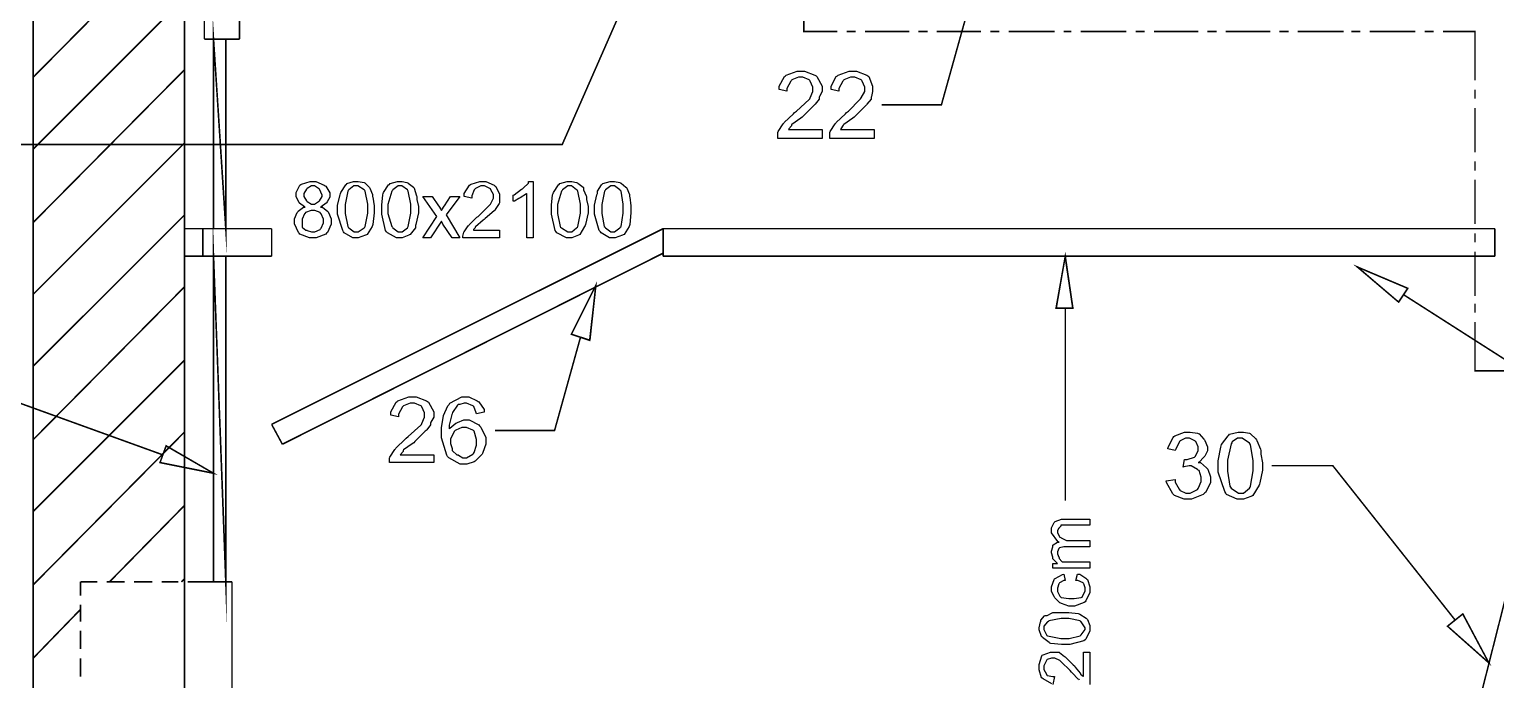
# Model space of a CAD drawing. Extents: x 0 to 210, y 0 to 297.
# Drawn here: x 71.48 to 112.16, y 210.92 to 228.95 of the extents above; entities that cross this region are included whole.
import ezdxf

# ---------------------------------------------------------------- set-up
doc = ezdxf.new("R2010")
doc.units = 0
doc.header["$MEASUREMENT"] = 0
for name, color, linetype in [('C00-00-00-BLACK', 7, 'Continuous'), ('C00-7E-FF', 150, 'Continuous'), ('CC6-C8-CA', 254, 'Continuous'), ('CFF-7E-00', 30, 'Continuous')]:
    doc.layers.add(name, color=color, linetype=linetype)

msp = doc.modelspace()

# ---------------------------------------------------------------- linework, layer by layer
at = {"layer": 'C00-00-00-BLACK', "const_width": 0.0423}
for points in [[(71.5906, 264.626), (71.5906, 197.017)], [(75.7894, 260.387), (75.7894, 201.213)], [(71.5906, 227.622), (75.7894, 231.859)], [(71.5906, 225.629), (75.7894, 229.825)], [(76.3404, 230.122), (76.3404, 228.68)], [(77.3162, 228.68), (77.3162, 230.122)], [(92.9665, 229.529), (92.9665, 228.891), (93.8982, 228.891)], [(76.3404, 228.68), (77.3162, 228.68)], [(76.5941, 223.424), (76.5941, 228.68)], [(76.5941, 228.68), (76.9331, 228.68)], [(76.9331, 223.424), (76.9331, 228.68)], [(94.1518, 228.891), (94.4079, 228.891)], [(94.663, 228.891), (95.8935, 228.891)], [(96.1471, 228.891), (96.4008, 228.891)], [(96.6555, 228.891), (97.8849, 228.891)], [(98.1396, 228.891), (98.3933, 228.891)], [(98.6497, 228.891), (99.9201, 228.891)], [(100.177, 228.891), (100.389, 228.891)], [(100.642, 228.891), (101.914, 228.891)], [(102.169, 228.891), (102.423, 228.891)], [(102.676, 228.891), (103.907, 228.891)], [(104.162, 228.891), (104.418, 228.891)], [(104.672, 228.891), (105.902, 228.891)], [(106.156, 228.891), (106.411, 228.891)], [(106.664, 228.891), (107.936, 228.891)], [(108.149, 228.891), (108.402, 228.891)], [(108.657, 228.891), (109.929, 228.891)], [(110.185, 228.891), (110.44, 228.891)], [(110.694, 228.891), (111.585, 228.891), (111.585, 227.536)], [(71.5906, 223.594), (75.7894, 227.832)], [(111.585, 227.283), (111.585, 227.026)], [(111.585, 226.771), (111.585, 225.544)], [(71.5906, 221.602), (75.7894, 225.799)], [(111.585, 225.29), (111.585, 225.036)], [(111.585, 224.78), (111.585, 223.552)], [(71.5906, 219.61), (75.7894, 223.806)], [(78.2052, 223.424), (75.7894, 223.424)], [(76.2977, 223.424), (76.2977, 222.661)], [(78.2052, 217.999), (89.064, 223.424)], [(78.2052, 223.424), (78.2052, 222.661)], [(112.135, 223.424), (89.064, 223.424)], [(89.064, 223.424), (89.064, 222.661)], [(111.585, 223.297), (111.585, 223.044)], [(112.135, 222.661), (112.135, 223.424)], [(78.2052, 222.661), (75.7894, 222.661)], [(76.2977, 222.661), (78.2052, 222.661)], [(76.5941, 213.633), (76.5941, 222.661)], [(76.9331, 213.633), (76.9331, 222.661)], [(89.064, 222.745), (78.504, 217.448)], [(89.064, 222.661), (112.135, 222.661)], [(109.718, 202.484), (114.808, 222.575)], [(111.585, 222.787), (111.585, 221.56)], [(71.5906, 217.574), (75.7894, 221.813)], [(111.585, 221.347), (111.585, 221.094)], [(111.585, 220.837), (111.585, 219.483), (112.77, 219.483)], [(71.5906, 215.583), (75.7894, 219.779)], [(78.504, 217.448), (78.2052, 217.999)], [(71.5906, 213.548), (75.7894, 217.787)], [(73.7097, 213.633), (75.7894, 215.751)], [(72.9065, 213.633), (72.9065, 213.251)], [(73.3721, 213.633), (72.9065, 213.633)], [(74.1331, 213.633), (73.6258, 213.633)], [(74.8979, 213.633), (74.3906, 213.633)], [(75.6211, 213.633), (75.1526, 213.633)], [(75.7054, 213.633), (75.7894, 213.717)], [(76.382, 213.633), (75.8747, 213.633)], [(76.2977, 213.633), (77.1052, 213.633)], [(77.1052, 213.633), (76.6367, 213.633)], [(77.1052, 205.113), (77.1052, 213.633)], [(71.5906, 211.514), (72.9065, 212.871)], [(72.9065, 212.998), (72.9065, 212.529)], [(72.9065, 212.276), (72.9065, 211.767)], [(72.9065, 211.514), (72.9065, 211.005)]]:
    msp.add_lwpolyline(points, dxfattribs=at)
msp.add_lwpolyline([(76.5941, 213.633), (76.9331, 213.633), (76.9331, 222.661), (76.5941, 222.661), (76.5941, 213.633)], close=True, dxfattribs=at)
at = {"layer": 'C00-7E-FF', "const_width": 0.0423}
for points in [[(88.2565, 230.291), (86.2651, 225.756), (55.0912, 225.756)], [(97.5046, 229.443), (96.7825, 226.857), (95.1286, 226.857)], [(96.8237, 222.661), (100.685, 222.661)], [(109.59, 221.602), (117.82, 216.345)], [(100.219, 221.221), (100.219, 215.879)], [(86.7724, 220.414), (86.0531, 217.829), (84.3993, 217.829)], [(75.1939, 217.151), (70.7415, 218.761), (69.088, 218.761)], [(111.033, 212.572), (107.64, 216.852), (105.945, 216.852)]]:
    msp.add_lwpolyline(points, dxfattribs=at)
for points in [[(99.9628, 221.221), (100.43, 221.221), (100.219, 222.661), (99.9628, 221.221)], [(109.463, 221.39), (108.318, 222.364), (109.718, 221.771), (109.463, 221.39)], [(86.5188, 220.498), (87.1982, 221.856), (87.0271, 220.329), (86.5188, 220.498)], [(75.2796, 217.405), (76.5941, 216.642), (75.1099, 216.94), (75.2796, 217.405)], [(111.244, 212.742), (111.967, 211.386), (110.821, 212.403), (111.244, 212.742)]]:
    msp.add_lwpolyline(points, close=True, dxfattribs=at)
at = {"layer": 'C00-7E-FF'}
for points in [[(99.9628, 221.221), (100.43, 221.221), (100.219, 222.661), (99.9628, 221.221)], [(109.463, 221.39), (108.318, 222.364), (109.718, 221.771), (109.463, 221.39)], [(86.5188, 220.498), (87.1982, 221.856), (87.0271, 220.329), (86.5188, 220.498)], [(75.2796, 217.405), (76.5941, 216.642), (75.1099, 216.94), (75.2796, 217.405)], [(111.244, 212.742), (111.967, 211.386), (110.821, 212.403), (111.244, 212.742)]]:
    msp.add_lwpolyline(points, close=True, dxfattribs=at)
at = {"layer": 'CC6-C8-CA', "const_width": 0.0423}
for points in [[(76.5941, 228.68), (76.9331, 223.424), (76.5941, 223.424), (76.5941, 228.68)], [(76.9331, 228.68), (76.5941, 228.68), (76.9331, 223.424), (76.9331, 228.68)], [(76.5941, 222.661), (76.9331, 213.633), (76.5941, 213.633), (76.5941, 222.661)], [(76.9331, 222.661), (76.5941, 222.661), (76.9331, 213.633), (76.9331, 222.661)]]:
    msp.add_lwpolyline(points, close=True, dxfattribs=at)
at = {"layer": 'CC6-C8-CA'}
for points in [[(76.9331, 228.68), (76.5941, 228.68), (76.9331, 223.424), (76.9331, 228.68)], [(76.5941, 228.68), (76.9331, 223.424), (76.5941, 223.424), (76.5941, 228.68)], [(76.9331, 222.661), (76.5941, 222.661), (76.9331, 213.633), (76.9331, 222.661)], [(76.5941, 222.661), (76.9331, 213.633), (76.5941, 213.633), (76.5941, 222.661)]]:
    msp.add_lwpolyline(points, close=True, dxfattribs=at)
at = {"layer": 'CFF-7E-00'}
for points in [[(93.4752, 226.179), (93.4752, 225.925), (92.2443, 225.925), (92.2443, 225.968), (92.2443, 226.063), (92.2443, 226.095), (92.2542, 226.117), (92.3918, 226.328), (92.414, 226.348), (92.4235, 226.37), (92.6786, 226.613), (92.7104, 226.645), (92.7626, 226.687), (93.1139, 227.005), (93.1362, 227.026), (93.1457, 227.048), (93.2201, 227.225), (93.2201, 227.283), (93.2201, 227.346), (93.1457, 227.516), (93.1362, 227.536), (93.1139, 227.547), (92.9404, 227.622), (92.8825, 227.622), (92.8176, 227.622), (92.6345, 227.547), (92.625, 227.536), (92.6028, 227.516), (92.498, 227.309), (92.498, 227.24), (92.2874, 227.283), (92.2874, 227.378), (92.4334, 227.642), (92.4553, 227.663), (92.4761, 227.685), (92.7806, 227.79), (92.8825, 227.79), (92.9873, 227.79), (93.2737, 227.685), (93.3055, 227.663), (93.3263, 227.642), (93.4752, 227.373), (93.4752, 227.283), (93.4752, 227.23), (93.3993, 227.093), (93.3898, 227.07), (93.3898, 227.018), (93.2836, 226.879), (93.2628, 226.857), (93.2409, 226.836), (92.9555, 226.55), (92.9238, 226.518), (92.8811, 226.486), (92.6345, 226.316), (92.625, 226.306), (92.625, 226.274), (92.5505, 226.19), (92.5407, 226.179), (93.4752, 226.179)], [(94.9166, 226.179), (94.9166, 225.925), (93.6858, 225.925), (93.6858, 225.968), (93.6858, 226.063), (93.6858, 226.095), (93.6957, 226.117), (93.8332, 226.328), (93.8555, 226.348), (93.865, 226.37), (94.1201, 226.613), (94.1518, 226.645), (94.2054, 226.687), (94.525, 227.005), (94.5363, 227.026), (94.5568, 227.048), (94.663, 227.225), (94.663, 227.283), (94.663, 227.346), (94.5871, 227.516), (94.5776, 227.536), (94.5554, 227.547), (94.3818, 227.622), (94.324, 227.622), (94.2591, 227.622), (94.0774, 227.547), (94.0675, 227.536), (94.0456, 227.516), (93.9408, 227.309), (93.9408, 227.24), (93.7288, 227.283), (93.7288, 227.378), (93.8664, 227.642), (93.8982, 227.663), (93.919, 227.685), (94.222, 227.79), (94.324, 227.79), (94.4287, 227.79), (94.7152, 227.685), (94.7469, 227.663), (94.7678, 227.642), (94.8739, 227.373), (94.8739, 227.283), (94.8739, 227.23), (94.8422, 227.093), (94.8323, 227.07), (94.8323, 227.018), (94.7138, 226.879), (94.7043, 226.857), (94.6824, 226.836), (94.3984, 226.55), (94.3666, 226.518), (94.3225, 226.486), (94.0774, 226.316), (94.0675, 226.306), (94.0566, 226.296), (93.992, 226.19), (93.9821, 226.179), (94.9166, 226.179)], [(79.1393, 224.018), (79.1175, 224.029), (78.9795, 224.135), (78.97, 224.145), (78.9587, 224.167), (78.8857, 224.309), (78.8857, 224.356), (78.8857, 224.43), (78.9905, 224.631), (79.0127, 224.652), (79.0332, 224.663), (79.2716, 224.737), (79.3517, 224.737), (79.4357, 224.737), (79.6671, 224.633), (79.6893, 224.61), (79.7098, 224.601), (79.8174, 224.418), (79.8174, 224.356), (79.8174, 224.303), (79.7415, 224.167), (79.732, 224.145), (79.7207, 224.135), (79.5831, 224.029), (79.5623, 224.018), (79.6149, 224.018), (79.7638, 223.901), (79.7747, 223.89), (79.7842, 223.869), (79.8587, 223.696), (79.8587, 223.636), (79.8587, 223.552), (79.7525, 223.319), (79.732, 223.297), (79.7098, 223.277), (79.4413, 223.17), (79.3517, 223.17), (79.2551, 223.17), (78.9905, 223.277), (78.97, 223.297), (78.9478, 223.319), (78.843, 223.558), (78.843, 223.636), (78.843, 223.7), (78.9174, 223.869), (78.9284, 223.89), (78.9383, 223.912), (79.0885, 224.018), (79.1393, 224.018)], [(79.0967, 224.356), (79.0967, 224.314), (79.1711, 224.197), (79.182, 224.186), (79.1916, 224.177), (79.3115, 224.102), (79.3517, 224.102), (79.393, 224.102), (79.5101, 224.177), (79.5211, 224.186), (79.5306, 224.197), (79.605, 224.317), (79.605, 224.356), (79.605, 224.356), (79.5306, 224.516), (79.5211, 224.525), (79.5101, 224.536), (79.3902, 224.61), (79.3517, 224.61), (79.309, 224.61), (79.1916, 224.536), (79.182, 224.525), (79.1711, 224.516), (79.0967, 224.396), (79.0967, 224.356)], [(80.0308, 223.975), (80.0308, 224.081), (80.1053, 224.367), (80.1165, 224.398), (80.1261, 224.43), (80.2626, 224.642), (80.2845, 224.652), (80.294, 224.674), (80.4774, 224.737), (80.5395, 224.737), (80.6027, 224.737), (80.7709, 224.706), (80.7932, 224.695), (80.8027, 224.685), (80.9089, 224.579), (80.9198, 224.568), (80.9293, 224.547), (81.0052, 224.374), (81.0052, 224.314), (81.0147, 224.294), (81.0465, 224.055), (81.0465, 223.975), (81.0465, 223.86), (81.0147, 223.541), (81.0052, 223.509), (80.9942, 223.489), (80.8563, 223.267), (80.8359, 223.256), (80.8136, 223.246), (80.6069, 223.17), (80.5395, 223.17), (80.4541, 223.17), (80.221, 223.308), (80.2005, 223.34), (80.1783, 223.372), (80.0308, 223.825), (80.0308, 223.975)], [(80.2432, 223.975), (80.2432, 223.848), (80.3162, 223.489), (80.3271, 223.467), (80.348, 223.446), (80.4912, 223.34), (80.5395, 223.34), (80.6027, 223.34), (80.7709, 223.446), (80.7932, 223.467), (80.8027, 223.489), (80.8785, 223.854), (80.8785, 223.975), (80.8785, 224.102), (80.8027, 224.462), (80.7932, 224.482), (80.7709, 224.505), (80.5974, 224.61), (80.5395, 224.61), (80.4855, 224.61), (80.348, 224.505), (80.3271, 224.482), (80.3162, 224.462), (80.2432, 224.098), (80.2432, 223.975)], [(81.2588, 223.975), (81.2588, 224.081), (81.2906, 224.367), (81.3015, 224.398), (81.311, 224.43), (81.4518, 224.642), (81.4737, 224.652), (81.4945, 224.674), (81.7012, 224.737), (81.77, 224.737), (81.8226, 224.737), (81.9587, 224.706), (81.981, 224.695), (81.9905, 224.685), (82.1394, 224.579), (82.1503, 224.568), (82.1602, 224.547), (82.2247, 224.336), (82.2357, 224.314), (82.2357, 224.23), (82.2773, 224.04), (82.2773, 223.975), (82.2773, 223.86), (82.2029, 223.541), (82.193, 223.509), (82.193, 223.446), (82.0441, 223.267), (82.0237, 223.256), (82.0127, 223.246), (81.8307, 223.17), (81.77, 223.17), (81.6737, 223.17), (81.4201, 223.308), (81.3883, 223.34), (81.3664, 223.372), (81.2588, 223.825), (81.2588, 223.975)], [(81.431, 223.975), (81.431, 223.848), (81.5358, 223.489), (81.558, 223.467), (81.5675, 223.446), (81.7192, 223.34), (81.77, 223.34), (81.8226, 223.34), (81.9697, 223.446), (81.981, 223.467), (81.9905, 223.489), (82.0663, 223.854), (82.0663, 223.975), (82.0663, 224.102), (81.9905, 224.462), (81.981, 224.482), (81.9697, 224.505), (81.8197, 224.61), (81.77, 224.61), (81.7164, 224.61), (81.5675, 224.505), (81.558, 224.482), (81.5358, 224.462), (81.431, 224.098), (81.431, 223.975)], [(84.5263, 223.383), (84.5263, 223.17), (83.5078, 223.17), (83.5078, 223.213), (83.5395, 223.331), (83.5505, 223.34), (83.5505, 223.34), (83.6553, 223.5), (83.6771, 223.509), (83.687, 223.532), (83.899, 223.742), (83.9308, 223.763), (83.972, 223.795), (84.2504, 224.081), (84.2726, 224.102), (84.2821, 224.124), (84.3566, 224.268), (84.3566, 224.314), (84.3566, 224.368), (84.2821, 224.505), (84.2726, 224.525), (84.2617, 224.536), (84.1086, 224.61), (84.0574, 224.61), (84.0038, 224.61), (83.8563, 224.536), (83.8468, 224.525), (83.8246, 224.505), (83.7614, 224.331), (83.7614, 224.271), (83.5505, 224.314), (83.5505, 224.4), (83.6979, 224.631), (83.7198, 224.652), (83.7406, 224.663), (83.9777, 224.737), (84.0574, 224.737), (84.1431, 224.737), (84.3774, 224.633), (84.3993, 224.61), (84.4201, 224.59), (84.5263, 224.383), (84.5263, 224.314), (84.5263, 224.273), (84.5263, 224.178), (84.5263, 224.145), (84.515, 224.124), (84.4091, 223.955), (84.3993, 223.933), (84.3774, 223.923), (84.1319, 223.711), (84.1005, 223.679), (84.0687, 223.658), (83.8563, 223.478), (83.8468, 223.467), (83.8468, 223.446), (83.8041, 223.399), (83.8041, 223.383), (84.5263, 223.383)], [(85.4576, 223.17), (85.2883, 223.17), (85.2883, 224.398), (85.277, 224.389), (85.0981, 224.283), (85.0773, 224.271), (85.0664, 224.262), (84.9464, 224.186), (84.908, 224.186), (84.908, 224.356), (84.9284, 224.367), (85.1394, 224.516), (85.1613, 224.525), (85.1821, 224.547), (85.3309, 224.691), (85.3309, 224.737), (85.4576, 224.737), (85.4576, 223.17)], [(85.9688, 223.975), (85.9688, 224.081), (85.9991, 224.367), (86.0104, 224.398), (86.0199, 224.43), (86.1579, 224.642), (86.1797, 224.652), (86.2005, 224.674), (86.4073, 224.737), (86.4761, 224.737), (86.5283, 224.737), (86.6662, 224.706), (86.6881, 224.695), (86.698, 224.685), (86.8468, 224.579), (86.8578, 224.568), (86.8578, 224.505), (86.9308, 224.336), (86.9417, 224.314), (86.9417, 224.23), (86.9844, 224.04), (86.9844, 223.975), (86.9844, 223.86), (86.9086, 223.541), (86.899, 223.509), (86.8881, 223.489), (86.7516, 223.267), (86.7311, 223.256), (86.7198, 223.246), (86.5367, 223.17), (86.4761, 223.17), (86.3808, 223.17), (86.1162, 223.308), (86.0958, 223.34), (86.0735, 223.372), (85.9688, 223.825), (85.9688, 223.975)], [(86.1385, 223.975), (86.1385, 223.848), (86.2115, 223.489), (86.2224, 223.467), (86.2432, 223.446), (86.4168, 223.34), (86.4761, 223.34), (86.5283, 223.34), (86.6662, 223.446), (86.6881, 223.467), (86.698, 223.489), (86.7724, 223.854), (86.7724, 223.975), (86.7724, 224.102), (86.698, 224.462), (86.6881, 224.482), (86.6662, 224.505), (86.523, 224.61), (86.4761, 224.61), (86.4224, 224.61), (86.275, 224.505), (86.2651, 224.482), (86.2432, 224.462), (86.1385, 224.098), (86.1385, 223.975)], [(87.1569, 223.975), (87.1569, 224.081), (87.23, 224.367), (87.2409, 224.398), (87.2409, 224.462), (87.3566, 224.642), (87.3675, 224.652), (87.3883, 224.674), (87.5951, 224.737), (87.6639, 224.737), (87.7164, 224.737), (87.8649, 224.706), (87.8762, 224.695), (87.8967, 224.685), (88.0346, 224.579), (88.0456, 224.568), (88.0551, 224.547), (88.1295, 224.374), (88.1295, 224.314), (88.1394, 224.294), (88.1726, 224.055), (88.1726, 223.975), (88.1726, 223.86), (88.1394, 223.541), (88.1295, 223.509), (88.1186, 223.489), (87.981, 223.267), (87.9602, 223.256), (87.938, 223.246), (87.7316, 223.17), (87.6639, 223.17), (87.5785, 223.17), (87.3471, 223.308), (87.3263, 223.34), (87.2931, 223.372), (87.1569, 223.825), (87.1569, 223.975)], [(87.3675, 223.975), (87.3675, 223.848), (87.431, 223.489), (87.4529, 223.467), (87.4628, 223.446), (87.6131, 223.34), (87.6639, 223.34), (87.7164, 223.34), (87.8649, 223.446), (87.8762, 223.467), (87.8967, 223.489), (87.9602, 223.854), (87.9602, 223.975), (87.9602, 224.102), (87.8967, 224.462), (87.8762, 224.482), (87.8649, 224.505), (87.7136, 224.61), (87.6639, 224.61), (87.6102, 224.61), (87.4628, 224.505), (87.4529, 224.482), (87.442, 224.462), (87.3675, 224.098), (87.3675, 223.975)], [(82.4039, 223.17), (82.7885, 223.763), (82.4039, 224.314), (82.659, 224.314), (82.8312, 224.059), (82.8407, 224.05), (82.9042, 223.944), (82.9151, 223.933), (82.925, 223.944), (82.9882, 224.05), (82.9991, 224.059), (83.1688, 224.314), (83.4238, 224.314), (83.0421, 223.806), (83.4238, 223.17), (83.2115, 223.17), (82.9578, 223.552), (82.9151, 223.636), (82.6163, 223.17), (82.4039, 223.17)], [(79.0554, 223.636), (79.0554, 223.595), (79.0554, 223.5), (79.0554, 223.467), (79.0649, 223.457), (79.1517, 223.383), (79.182, 223.383), (79.1916, 223.373), (79.3115, 223.34), (79.3517, 223.34), (79.4039, 223.34), (79.5514, 223.404), (79.5623, 223.424), (79.5831, 223.435), (79.6477, 223.587), (79.6477, 223.636), (79.6477, 223.69), (79.5831, 223.839), (79.5623, 223.848), (79.5514, 223.871), (79.4011, 223.933), (79.3517, 223.933), (79.2977, 223.933), (79.1489, 223.871), (79.1393, 223.848), (79.1175, 223.839), (79.0554, 223.687), (79.0554, 223.636)], [(82.7003, 217.151), (82.7003, 216.94), (81.4737, 216.94), (81.4737, 216.972), (81.4737, 217.044), (81.4737, 217.067), (81.4836, 217.089), (81.6197, 217.3), (81.6419, 217.321), (81.6515, 217.343), (81.9065, 217.585), (81.9383, 217.617), (81.9905, 217.66), (82.3405, 217.978), (82.3627, 217.999), (82.3722, 218.021), (82.4466, 218.194), (82.4466, 218.252), (82.4466, 218.316), (82.3722, 218.485), (82.3627, 218.506), (82.3405, 218.517), (82.1655, 218.591), (82.1076, 218.591), (82.0441, 218.591), (81.8638, 218.517), (81.854, 218.506), (81.8321, 218.485), (81.7273, 218.278), (81.7273, 218.21), (81.5149, 218.252), (81.5149, 218.348), (81.6624, 218.612), (81.6846, 218.633), (81.7051, 218.655), (82.0071, 218.761), (82.1076, 218.761), (82.2138, 218.761), (82.4988, 218.655), (82.532, 218.633), (82.5528, 218.612), (82.7003, 218.343), (82.7003, 218.252), (82.7003, 218.2), (82.6258, 218.062), (82.6163, 218.04), (82.6163, 217.988), (82.5101, 217.851), (82.4893, 217.829), (82.4675, 217.809), (82.1821, 217.522), (82.1503, 217.49), (82.1076, 217.459), (81.8638, 217.289), (81.854, 217.278), (81.854, 217.246), (81.7795, 217.162), (81.77, 217.151), (82.7003, 217.151)], [(84.1005, 218.336), (83.8895, 218.295), (83.8786, 218.317), (83.8137, 218.496), (83.8041, 218.506), (83.7819, 218.517), (83.6083, 218.591), (83.5505, 218.591), (83.5505, 218.591), (83.4224, 218.549), (83.3808, 218.549), (83.3589, 218.528), (83.221, 218.327), (83.2115, 218.295), (83.2005, 218.274), (83.1275, 217.973), (83.1275, 217.871), (83.148, 217.892), (83.3162, 218.03), (83.3381, 218.04), (83.3589, 218.051), (83.5325, 218.126), (83.5918, 218.126), (83.687, 218.126), (83.9516, 217.988), (83.9735, 217.956), (84.0052, 217.924), (84.1431, 217.631), (84.1431, 217.533), (84.1431, 217.449), (84.0673, 217.216), (84.0574, 217.194), (84.0465, 217.173), (83.8673, 216.993), (83.8468, 216.982), (83.8246, 216.961), (83.6179, 216.898), (83.5505, 216.898), (83.4334, 216.898), (83.1162, 217.067), (83.0848, 217.109), (83.0626, 217.142), (82.9151, 217.625), (82.9151, 217.787), (82.9151, 217.902), (82.973, 218.248), (83.0943, 218.517), (83.1275, 218.549), (83.148, 218.591), (83.4803, 218.761), (83.5918, 218.761), (83.6757, 218.761), (83.9089, 218.655), (83.9308, 218.633), (83.9516, 218.623), (84.1005, 218.408), (84.1005, 218.336)], [(83.1688, 217.533), (83.1688, 217.47), (83.2115, 217.326), (83.2115, 217.278), (83.221, 217.268), (83.3409, 217.151), (83.3808, 217.151), (83.3907, 217.142), (83.5106, 217.067), (83.5505, 217.067), (83.614, 217.067), (83.7819, 217.173), (83.8041, 217.194), (83.8246, 217.216), (83.8895, 217.423), (83.8895, 217.49), (83.8895, 217.576), (83.8246, 217.809), (83.8041, 217.829), (83.7819, 217.84), (83.6083, 217.913), (83.5505, 217.913), (83.4856, 217.913), (83.3162, 217.84), (83.2954, 217.829), (83.2735, 217.809), (83.1688, 217.602), (83.1688, 217.533)], [(103.018, 216.429), (103.271, 216.472), (103.271, 216.399), (103.378, 216.198), (103.4, 216.176), (103.409, 216.166), (103.56, 216.09), (103.61, 216.09), (103.684, 216.09), (103.885, 216.196), (103.907, 216.217), (103.916, 216.239), (103.992, 216.414), (103.992, 216.472), (103.992, 216.535), (103.928, 216.716), (103.907, 216.726), (103.885, 216.747), (103.711, 216.852), (103.653, 216.852), (103.653, 216.852), (103.504, 216.82), (103.484, 216.809), (103.527, 217.025), (103.527, 217.025), (103.527, 217.025), (103.527, 217.025), (103.6, 217.025), (103.801, 217.088), (103.823, 217.109), (103.832, 217.12), (103.907, 217.271), (103.907, 217.321), (103.907, 217.375), (103.843, 217.523), (103.823, 217.533), (103.812, 217.544), (103.66, 217.617), (103.61, 217.617), (103.557, 217.617), (103.409, 217.544), (103.4, 217.533), (103.389, 217.523), (103.281, 217.31), (103.271, 217.278), (103.061, 217.321), (103.07, 217.363), (103.208, 217.639), (103.23, 217.66), (103.262, 217.682), (103.522, 217.787), (103.61, 217.787), (103.684, 217.787), (103.885, 217.755), (103.907, 217.744), (103.928, 217.734), (104.065, 217.585), (104.076, 217.574), (104.086, 217.554), (104.162, 217.38), (104.162, 217.321), (104.162, 217.268), (104.086, 217.12), (104.076, 217.109), (104.065, 217.088), (103.928, 216.951), (103.907, 216.94), (103.97, 216.94), (104.14, 216.79), (104.162, 216.768), (104.171, 216.759), (104.246, 216.543), (104.246, 216.472), (104.246, 216.377), (104.108, 216.112), (104.076, 216.09), (104.045, 216.058), (103.718, 215.921), (103.61, 215.921), (103.516, 215.921), (103.251, 216.028), (103.23, 216.049), (103.198, 216.071), (103.028, 216.388), (103.018, 216.429)], [(104.461, 216.852), (104.461, 216.991), (104.534, 217.363), (104.545, 217.405), (104.555, 217.438), (104.735, 217.682), (104.757, 217.702), (104.778, 217.725), (105.015, 217.787), (105.095, 217.787), (105.158, 217.787), (105.327, 217.755), (105.35, 217.744), (105.359, 217.734), (105.508, 217.597), (105.519, 217.574), (105.529, 217.554), (105.635, 217.31), (105.646, 217.278), (105.646, 217.172), (105.687, 216.932), (105.687, 216.852), (105.687, 216.726), (105.613, 216.377), (105.603, 216.345), (105.592, 216.313), (105.423, 216.028), (105.391, 216.006), (105.369, 215.996), (105.162, 215.921), (105.095, 215.921), (104.988, 215.921), (104.692, 216.058), (104.672, 216.09), (104.64, 216.133), (104.461, 216.673), (104.461, 216.852)], [(104.714, 216.852), (104.714, 216.705), (104.787, 216.282), (104.798, 216.26), (104.819, 216.228), (105.026, 216.09), (105.095, 216.09), (105.158, 216.09), (105.327, 216.228), (105.35, 216.26), (105.359, 216.282), (105.434, 216.71), (105.434, 216.852), (105.434, 217.001), (105.359, 217.427), (105.35, 217.448), (105.327, 217.479), (105.121, 217.617), (105.053, 217.617), (105, 217.617), (104.851, 217.512), (104.841, 217.49), (104.819, 217.459), (104.714, 217.004), (104.714, 216.852)], [(100.896, 214.013), (99.8774, 214.013), (99.8774, 214.14), (100.004, 214.14), (99.9931, 214.151), (99.8873, 214.257), (99.8774, 214.267), (99.8774, 214.321), (99.8347, 214.441), (99.8347, 214.479), (99.8347, 214.479), (99.8774, 214.607), (99.8774, 214.649), (99.8873, 214.66), (100.007, 214.733), (100.047, 214.733), (100.015, 214.755), (99.8347, 214.995), (99.8347, 215.074), (99.8347, 215.128), (99.9091, 215.277), (99.9201, 215.287), (99.9409, 215.309), (100.117, 215.371), (100.177, 215.371), (100.896, 215.371), (100.896, 215.202), (100.261, 215.202), (100.218, 215.202), (100.123, 215.202), (100.093, 215.202), (100.093, 215.181), (100.047, 215.134), (100.047, 215.117), (100.036, 215.117), (100.004, 215.054), (100.004, 215.032), (100.004, 214.991), (100.07, 214.873), (100.093, 214.862), (100.102, 214.851), (100.252, 214.776), (100.303, 214.776), (100.896, 214.776), (100.896, 214.606), (100.219, 214.606), (100.175, 214.606), (100.058, 214.574), (100.047, 214.563), (100.036, 214.554), (100.004, 214.467), (100.004, 214.437), (100.004, 214.405), (100.036, 214.321), (100.047, 214.31), (100.047, 214.278), (100.123, 214.194), (100.134, 214.183), (100.186, 214.183), (100.306, 214.183), (100.346, 214.183), (100.896, 214.183), (100.896, 214.013)], [(100.516, 213.674), (100.558, 213.844), (100.622, 213.844), (100.79, 213.739), (100.812, 213.717), (100.832, 213.697), (100.896, 213.49), (100.896, 213.421), (100.896, 213.337), (100.79, 213.104), (100.769, 213.082), (100.747, 213.061), (100.478, 212.955), (100.389, 212.955), (100.314, 212.955), (100.113, 213.029), (100.093, 213.039), (100.07, 213.05), (99.9299, 213.188), (99.9201, 213.209), (99.9091, 213.22), (99.8347, 213.371), (99.8347, 213.421), (99.8347, 213.495), (99.9091, 213.697), (99.9201, 213.717), (99.9409, 213.728), (100.143, 213.834), (100.177, 213.844), (100.219, 213.674), (100.175, 213.674), (100.058, 213.601), (100.047, 213.59), (100.036, 213.581), (100.004, 213.461), (100.004, 213.421), (100.004, 213.368), (100.07, 213.231), (100.093, 213.209), (100.102, 213.199), (100.317, 213.167), (100.389, 213.167), (100.462, 213.167), (100.663, 213.199), (100.685, 213.209), (100.695, 213.231), (100.769, 213.374), (100.769, 213.421), (100.769, 213.464), (100.736, 213.581), (100.726, 213.59), (100.715, 213.601), (100.565, 213.674), (100.516, 213.674)], [(100.219, 211.894), (100.112, 211.894), (99.8142, 211.927), (99.7934, 211.937), (99.7712, 211.948), (99.5909, 212.086), (99.5811, 212.106), (99.5592, 212.117), (99.4971, 212.299), (99.4971, 212.36), (99.4971, 212.36), (99.5274, 212.52), (99.5384, 212.529), (99.5384, 212.572), (99.6431, 212.689), (99.6654, 212.699), (99.7176, 212.699), (99.8555, 212.773), (99.8774, 212.783), (99.8774, 212.783), (100.134, 212.783), (100.219, 212.783), (100.314, 212.783), (100.578, 212.753), (100.6, 212.742), (100.62, 212.732), (100.801, 212.624), (100.812, 212.614), (100.832, 212.593), (100.896, 212.419), (100.896, 212.36), (100.896, 212.276), (100.79, 212.043), (100.769, 212.021), (100.737, 212), (100.349, 211.894), (100.219, 211.894)], [(100.219, 212.064), (100.324, 212.064), (100.631, 212.138), (100.642, 212.147), (100.663, 212.159), (100.769, 212.31), (100.769, 212.36), (100.769, 212.36), (100.663, 212.52), (100.642, 212.529), (100.631, 212.551), (100.321, 212.614), (100.219, 212.614), (100.102, 212.614), (99.7603, 212.551), (99.7507, 212.529), (99.7285, 212.52), (99.6237, 212.4), (99.6237, 212.36), (99.6237, 212.307), (99.6968, 212.159), (99.7081, 212.147), (99.7285, 212.138), (100.096, 212.064), (100.219, 212.064)]]:
    msp.add_lwpolyline(points, close=True, dxfattribs=at)
for points in [[(99.8456, 210.803), (99.6019, 210.942), (99.5811, 210.963), (99.5592, 210.973), (99.4971, 211.189), (99.4971, 211.259), (99.4971, 211.344), (99.5701, 211.577), (99.5811, 211.598), (99.6019, 211.609), (99.8086, 211.683), (99.8774, 211.683), (99.9187, 211.683), (100.014, 211.683), (100.047, 211.683), (100.058, 211.674), (100.197, 211.566), (100.219, 211.555), (100.229, 211.545), (100.441, 211.333), (100.473, 211.302), (100.493, 211.27), (100.631, 211.1), (100.642, 211.089), (100.642, 211.069), (100.715, 211.016), (100.726, 211.005), (100.726, 211.683), (100.726, 211.683), (100.896, 211.683), (100.896, 210.79)], [(100.609, 210.911), (100.6, 210.921), (100.578, 210.932), (100.409, 211.111), (100.389, 211.132), (100.356, 211.175), (100.102, 211.419), (100.093, 211.428), (100.07, 211.45), (99.9257, 211.514), (99.8774, 211.514), (99.8347, 211.514), (99.7176, 211.482), (99.7081, 211.471), (99.6968, 211.45), (99.6237, 211.307), (99.6237, 211.259), (99.6237, 211.206), (99.6968, 211.07), (99.7081, 211.048), (99.7176, 211.038), (99.8693, 211.005), (99.9201, 211.005), (99.8774, 210.79)]]:
    msp.add_lwpolyline(points, dxfattribs=at)

doc.saveas('drawing.dxf')
